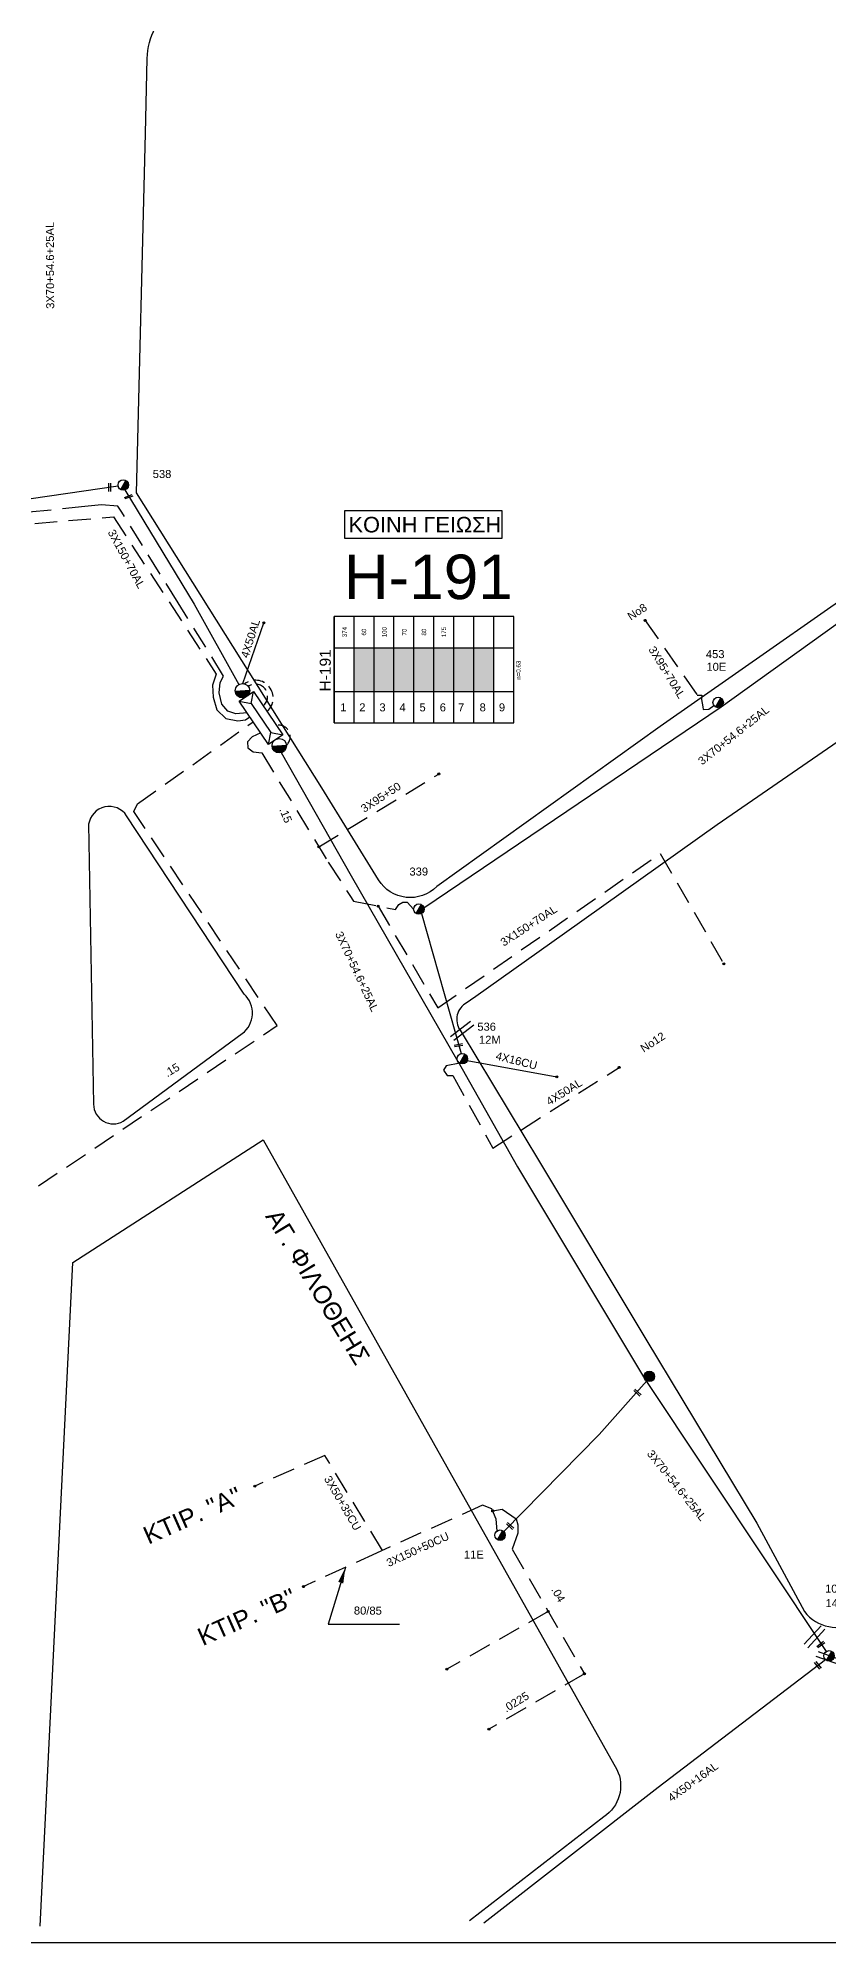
# Model space of a CAD drawing. Header units: millimetres. Extents: x 951 to 2109, y 727 to 2273.
# Drawn here: x 1429.2 to 1518.2, y 730.8 to 945 of the extents above; entities that cross this region are included whole.
import ezdxf
from ezdxf.enums import TextEntityAlignment as Align

# ---------------------------------------------------------------- set-up
doc = ezdxf.new("R2010")
doc.units = ezdxf.units.MM
doc.linetypes.add('DASHED', pattern=[19.05, 12.7, -6.35])
for name, color, linetype in [('Άγνωστα', 7, 'Continuous'), ('Ασφαλειοκιβώτια Χ.Τ 9 αναχωρήσεων', 7, 'Continuous'), ('Γυμνά εναέρια ΧΤ (3Φ)   3x50+35CU', 7, 'Continuous'), ('Γυμνά εναέρια ΧΤ (3Φ)   4x16CU', 7, 'Continuous'), ('Γυμνά εναέρια ΧΤ (3Φ)   4x50AL', 7, 'Continuous'), ('Γυμνά εναέρια ΧΤ και ΦΟΠ (3Φ)   4x50+16AL', 7, 'Continuous'), ('Επιγραφές - Σχήματα', 7, 'Continuous'), ('Καλώδια ΧΤ   3x150+50AL', 7, 'DASHED'), ('Καλώδια ΧΤ   3x150+50CU', 7, 'DASHED'), ('Καλώδια ΧΤ   3x150+70AL', 7, 'DASHED'), ('Καλώδια ΧΤ   3x150AL+50XLPE', 7, 'DASHED'), ('Καλώδια ΧΤ   4x50AL', 7, 'DASHED'), ('Μηχανική τομή', 7, 'Continuous'), ('Στύλος Ξύλινος', 7, 'Continuous'), ('Στύλος Ξύλινος @ 1', 7, 'Continuous'), ('Στύλος ΦΜ', 7, 'Continuous'), ('Στύλος ΦΜ @ 1', 7, 'Continuous'), ('Συνδέσεις', 7, 'Continuous'), ('Συνεστραμμένα ΧΤ   3x70+54.6+25 AL', 7, 'SYN_LINE'), ('Τομή', 7, 'Continuous'), ('Υποσταθμός εναέριος 2 στύλων', 7, 'Continuous'), ('Υποσταθμός πόλεως', 7, 'Continuous'), ('Υπόβαθρο ΔΕΗ', 7, 'Continuous'), ('Υπόγεια Καλώδια Δικτύου ΧΤ   .04', 7, 'DASHED'), ('Υπόγεια Καλώδια Δικτύου ΧΤ   .15', 7, 'DASHED'), ('Υπόγεια καλώδια Δικτύου ΧΤ και Παρ. ΧΤ - 3X150+70 AL', 7, 'DASHED'), ('Υπόγεια καλώδια Παροχών ΧΤ   .0225', 7, 'DASHED')]:
    doc.layers.add(name, color=color, linetype=linetype)
doc.styles.get("Standard").update_dxf_attribs({"font": 'arial.ttf'})
doc.linetypes.add('SYN_LINE', pattern='A,0.5,-0.0001,["/\\/\\/\\/",Standard,S=0.1,R=0,X=0,Y=-0.05],-0.25', length=0.7501)
doc.dimstyles.new('ISO-25', dxfattribs={"dimtxt": 2.5, "dimasz": 2.5, "dimexe": 1.25, "dimexo": 0.625, "dimtad": 1, "dimtxsty": 'Standard', "dimcen": 2.5, "dimadec": 0, "dimazin": 0, "dimtfac": 1, "dimtmove": 0, "dimatfit": 3, "dimfxl": 1, "dimarcsym": 0})

# ---------------------------------------------------------------- blocks, each defined once
blk = doc.blocks.new('ΥΠΑΡΧΩΝ ΤΣΙΜΕΝΤΕΝΙΟΣ ΣΤΥΛΟΣ')
at = {"layer": 'Στύλος ΦΜ'}
blk.add_hatch(color=7, dxfattribs=at).paths.add_polyline_path([(-1.29, -2.28, 0.574793), (2.62, 0, 0.268822), (1.3, 2.27)])
at = {"layer": 'Στύλος ΦΜ', "color": 7}
blk.add_line((-1.29, -2.28), (1.3, 2.27), dxfattribs=at)
blk.add_circle((0, 0), 2.62, dxfattribs=at)
at = {"layer": 'Στύλος ΦΜ', "flags": 4}
for tag, p in [('ΑΡΙΘΜΟΣ', (-4.68, 8.05)), ('ΤΥΠΟΣ', (-4.91, 3.03))]:
    blk.add_attdef(tag, p, '', height=4, dxfattribs=at)
blk = doc.blocks.new('ΥΠΑΡΧΩΝ ΞΥΛΙΝΟΣ ΣΤΥΛΟΣ')
at = {"layer": 'Στύλος Ξύλινος'}
h = blk.add_hatch(color=7, dxfattribs=at)
h.paths.add_polyline_path([(-2.62, 0, 0.270008), (-1.29, -2.28), (1.3, 2.27, 0.576266)])
h.paths.add_polyline_path([(-1.29, -2.28, 0.574793), (2.62, 0, 0.268822), (1.3, 2.27)])
at = {"layer": 'Στύλος Ξύλινος', "color": 7}
blk.add_line((-1.29, -2.28), (1.3, 2.27), dxfattribs=at)
blk.add_circle((0, 0), 2.62, dxfattribs=at)
at = {"layer": 'Στύλος Ξύλινος', "flags": 4}
for tag, p in [('ΑΡΙΘΜΟΣ', (-4.91, 8.6)), ('ΤΥΠΟΣ', (-4.85, 3.39))]:
    blk.add_attdef(tag, p, '', height=4, dxfattribs=at)
blk = doc.blocks.new('ΥΠΟΣΤΑΘΜΟΣ ΕΝΑΕΡΙΟΣ ΕΠΙ 2 ΣΤΥΛΩΝ')
at = {"layer": 'Υποσταθμός εναέριος 2 στύλων', "linetype": 'Continuous'}
for points in [[(-11.97, -2.11, 0.574793), (-8.45, -0.07, 0.268822), (-9.64, 1.98)], [(9.68, -2.15, 0.574793), (13.19, -0.1, 0.268822), (12.01, 1.95)]]:
    blk.add_hatch(color=256, dxfattribs=at).paths.add_polyline_path(points)
for p, q in [((-11.97, -2.11), (-9.64, 1.98)), ((9.68, -2.15), (12.01, 1.95))]:
    blk.add_line(p, q, dxfattribs=at)
for centre in [(-10.81, -0.07), (10.84, -0.1)]:
    blk.add_circle(centre, 2.36, dxfattribs=at)
at = {"layer": 'Υποσταθμός πόλεως', "linetype": 'Continuous', "ltscale": 40}
blk.add_lwpolyline([(-8.57, 2.82), (8.57, 2.82), (8.57, -2.82), (-8.57, -2.82)], close=True, dxfattribs=at)
for points in [[(-5.75, 0), (-8.57, 2.82)], [(-8.57, -2.82), (-5.75, 0)], [(-5.75, 0), (5.75, 0)], [(5.75, 0), (8.57, 2.82)], [(8.57, -2.82), (5.75, 0)]]:
    blk.add_lwpolyline(points, dxfattribs=at)
at = {"layer": 'Υποσταθμός εναέριος 2 στύλων', "ltscale": 40, "flags": 1}
for tag, p in [('ΜΕΤΑΣΧΗΜΑΤΙΣΜΟΣ', (14.09, 2.51)), ('ΙΣΧΥΣ', (14.07, -0.28)), ('ΑΡΙΘΜΟΣ', (14.19, -3))]:
    blk.add_attdef(tag, p, '', height=1.8, dxfattribs=at)
blk = doc.blocks.new('ΜΗΧΑΝΙΚΗ ΤΟΜΗ')
at = {"layer": 'Μηχανική τομή', "ltscale": 40}
for p, q in [((-1.89, 0.78), (1.89, 0.78)), ((1.89, 0), (-1.89, 0))]:
    blk.add_line(p, q, dxfattribs=at)
blk = doc.blocks.new('ΤΟΜΗ')
at = {"layer": 'Τομή', "ltscale": 40}
for p, q in [((-5.68, 0), (5.68, 0)), ((5.68, -2.33), (-5.68, -2.33))]:
    blk.add_line(p, q, dxfattribs=at)
blk = doc.blocks.new('ΑΣΦΑΛΕΙΟΚΙΒΩΤΙΟ ΥΠΟΣΤΑΘΜΟΥ 9 ΑΝΑΧΩΡΗΣΕΩΝ')
at = {"layer": 'Ασφαλειοκιβώτια Χ.Τ 9 αναχωρήσεων', "ltscale": 40}
for p, q in [((-23.8, 40.36), (24.02, 40.36)), ((-9.72, 40.36), (-9.72, -40.64)), ((9.94, 40.36), (9.94, -40.64)), ((-23.8, 31.36), (24.02, 31.36)), ((-23.8, 22.36), (24.02, 22.36)), ((-23.8, 13.36), (24.02, 13.36)), ((-23.8, 4.36), (24.02, 4.36)), ((-23.8, -4.64), (24.02, -4.64)), ((-23.8, -13.64), (24.02, -13.64)), ((-23.8, -22.64), (24.02, -22.64)), ((-23.8, -31.64), (24.02, -31.64))]:
    blk.add_line(p, q, dxfattribs=at)
at = {"layer": 'Ασφαλειοκιβώτια Χ.Τ 9 αναχωρήσεων'}
blk.add_lwpolyline([(-23.8, -40.64), (24.02, -40.64), (24.02, 40.36), (-23.8, 40.36)], close=True, dxfattribs=at)
for s, p in [('1', (-18.61, 37.57)), ('2', (-18.61, 29)), ('3', (-18.61, 19.93)), ('4', (-18.61, 10.91)), ('5', (-18.61, 1.89)), ('6', (-18.61, -7.24)), ('7', (-18.61, -15.48)), ('8', (-18.61, -25.17)), ('9', (-18.61, -33.86))]:
    blk.add_text(s, height=3.6, rotation=270, dxfattribs=at).set_placement(p)
at = {"layer": 'Ασφαλειοκιβώτια Χ.Τ 9 αναχωρήσεων', "ltscale": 40}
for tag, height, p in [('ΟΝΟΜΑ', 5, (-0.16, 44.31)), ('ΚΕΙΜΕΝΟ 1', 2, (17.06, 35.59)), ('ΚΕΙΜΕΝΟ 2', 2, (17.06, 26.88)), ('ΚΕΙΜΕΝΟ 3', 2, (17.06, 17.69)), ('ΚΕΙΜΕΝΟ 4', 2, (17.06, 8.71)), ('ΚΕΙΜΕΝΟ 5', 2, (17.06, -0.13)), ('ΚΕΙΜΕΝΟ 6', 2, (17.06, -9.05)), ('ΚΕΙΜΕΝΟ 7', 2, (17.06, -18.13)), ('ΚΕΙΜΕΝΟ 8', 2, (17.06, -26.85)), ('ΣΧ', 2, (-0.1, -42.64)), ('ΚΕΙΜΕΝΟ 9', 2, (17.06, -35.99))]:
    blk.add_attdef(tag, text='', height=height, dxfattribs=at).set_placement(p, align=Align.MIDDLE_CENTER)
blk = doc.blocks.new('_ΣΥΝΔΕΣΗ')
at = {"layer": 'Συνδέσεις', "linetype": 'SYN_LINE', "ltscale": 40}
blk.add_hatch(color=256, dxfattribs=at).paths.add_polyline_path([(0.5, -0.01, 1), (-0.5, -0.01, 1)])
at = {"layer": 'Συνδέσεις'}
blk.add_circle((0, -0.01), 0.5, dxfattribs=at)

msp = doc.modelspace()

# ---------------------------------------------------------------- hatches: boundary and pattern name
at = {"layer": 'Ασφαλειοκιβώτια Χ.Τ 9 αναχωρήσεων'}
h = msp.add_hatch(color=2, dxfattribs=at)
h.dxf.hatch_style = 1
h.paths.add_polyline_path([(1467.029, 876.436), (1464.779, 876.436), (1464.779, 871.523), (1467.029, 871.523)])
h = msp.add_hatch(color=32, dxfattribs=at)
h.dxf.hatch_style = 1
h.paths.add_polyline_path([(1469.279, 876.436), (1467.029, 876.436), (1467.029, 871.523), (1469.279, 871.523)])
h = msp.add_hatch(color=85, dxfattribs=at)
h.dxf.hatch_style = 1
h.paths.add_polyline_path([(1471.529, 876.436), (1469.279, 876.436), (1469.279, 871.523), (1471.529, 871.523)])
h = msp.add_hatch(color=6, dxfattribs=at)
h.dxf.hatch_style = 1
h.paths.add_polyline_path([(1471.529, 871.523), (1473.779, 871.523), (1473.779, 876.436), (1471.529, 876.436)])
h = msp.add_hatch(color=30, dxfattribs=at)
h.dxf.hatch_style = 1
h.paths.add_polyline_path([(1476.029, 876.436), (1473.779, 876.436), (1473.779, 871.523), (1476.029, 871.523)])
h = msp.add_hatch(color=5, dxfattribs=at)
h.dxf.hatch_style = 1
h.paths.add_polyline_path([(1478.279, 876.436), (1476.029, 876.436), (1476.029, 871.523), (1478.279, 871.523)])
h = msp.add_hatch(color=173, dxfattribs=at)
h.dxf.hatch_style = 1
h.paths.add_polyline_path([(1480.529, 876.436), (1478.279, 876.436), (1478.279, 871.523), (1480.529, 871.523)])

# ---------------------------------------------------------------- linework, layer by layer
at = {"layer": 'Άγνωστα', "color": 85, "linetype": 'DASHED', "ltscale": 0.2}
for points in [[(1497.543, 879.538), (1503.395, 871.134), (1503.916, 871.113), (1503.897, 870.639), (1504.033, 869.806), (1504.082, 869.506), (1504.725, 869.54), (1505.286, 869.95)], [(1460.822, 854.068), (1474.319, 862.253)]]:
    msp.add_lwpolyline(points, dxfattribs=at)
at = {"layer": 'Άγνωστα', "color": 85, "ltscale": 0.2}
msp.add_lwpolyline([(1472.373, 846.553), (1476.841, 830.797)], dxfattribs=at)
at = {"layer": 'Άγνωστα', "color": 32, "linetype": 'DASHED', "ltscale": 0.2}
msp.add_lwpolyline([(1486.642, 768.033), (1475.212, 761.552)], dxfattribs=at)
at = {"layer": 'Γυμνά εναέρια ΧΤ (3Φ)   3x50+35CU', "color": 32, "linetype": 'DASHED', "ltscale": 0.2}
msp.add_lwpolyline([(1467.98, 774.911), (1461.507, 785.574), (1453.611, 782.137)], dxfattribs=at)
at = {"layer": 'Γυμνά εναέρια ΧΤ (3Φ)   4x16CU', "color": 32, "linetype": 'SYN_LINE', "ltscale": 20}
msp.add_lwpolyline([(1477.521, 830.016), (1487.596, 828.187)], dxfattribs=at)
at = {"layer": 'Γυμνά εναέρια ΧΤ (3Φ)   4x50AL', "color": 173, "linetype": 'SYN_LINE', "ltscale": 15}
msp.add_lwpolyline([(1452.27, 872.43), (1454.622, 879.269)], dxfattribs=at)
at = {"layer": 'Γυμνά εναέρια ΧΤ και ΦΟΠ (3Φ)   4x50+16AL', "color": 6, "ltscale": 0.2}
msp.add_lwpolyline([(1517.841, 762.616), (1499.022, 748.238), (1479.382, 732.976)], dxfattribs=at)
at = {"layer": 'Επιγραφές - Σχήματα'}
msp.add_lwpolyline([(951.117, 1235.249), (1948.962, 1235.249), (1948.962, 730.759), (951.117, 730.759)], close=True, dxfattribs=at)
at = {"layer": 'Επιγραφές - Σχήματα', "color": 190, "ltscale": 0.2}
msp.add_lwpolyline([(1463.693, 888.765), (1481.449, 888.765), (1481.449, 891.853), (1463.693, 891.853)], close=True, dxfattribs=at)
at = {"layer": 'Καλώδια ΧΤ   3x150+50AL', "color": 5, "ltscale": 0.2}
msp.add_lwpolyline([(1406.683, 920.725), (1411.606, 912.547), (1411.103, 911.403), (1411.413, 910.329), (1412.24, 909.275), (1413.377, 909.296), (1413.713, 909.296), (1422.423, 893.034), (1422.394, 891.351), (1422.698, 890.262), (1423.426, 890.008), (1424.499, 890.08), (1425.056, 890.118), (1437.704, 891.185), (1449.285, 873.482), (1448.844, 872.238), (1448.946, 870.883), (1449.356, 869.477), (1450.368, 868.49), (1451.705, 868.25), (1452.562, 868.364), (1453.057, 868.696)], dxfattribs=at)
at = {"layer": 'Καλώδια ΧΤ   3x150+50CU', "color": 32, "ltscale": 0.2}
msp.add_lwpolyline([(1480.874, 777.101), (1480.778, 778.411), (1480.281, 779.594), (1479.25, 780.014), (1467.318, 774.611), (1459.086, 770.837)], dxfattribs=at)
at = {"layer": 'Καλώδια ΧΤ   3x150+70AL', "color": 30, "ltscale": 0.2}
msp.add_lwpolyline([(1452.769, 869.125), (1451.474, 869.01), (1450.588, 869.332), (1449.921, 870.091), (1449.621, 871.39), (1449.736, 872.529), (1450.105, 873.265), (1444.999, 881.512), (1438.634, 891.693), (1438.193, 892.397), (1436.373, 892.523), (1434.504, 892.338), (1426.312, 891.5), (1425.507, 890.947), (1424.823, 891.098), (1424.243, 892.16)], dxfattribs=at)
at = {"layer": 'Καλώδια ΧΤ   3x150AL+50XLPE', "color": 173, "linetype": 'DASHED', "ltscale": 0.1}
msp.add_arc((1453.685, 870.798), 2.004, 310.83184, 127.19078, dxfattribs=at)
at = {"layer": 'Καλώδια ΧΤ   3x150AL+50XLPE', "color": 2, "linetype": 'DASHED', "ltscale": 0.1}
msp.add_arc((1453.682, 870.986), 1.377, 309.71732, 125.58764, dxfattribs=at)
at = {"layer": 'Καλώδια ΧΤ   3x150AL+50XLPE', "color": 32, "ltscale": 0.1}
msp.add_arc((1456.31, 866.456), 1.294, 312.04125, 101.94957, dxfattribs=at)
at = {"layer": 'Καλώδια ΧΤ   4x50AL', "color": 32, "ltscale": 0.2}
msp.add_lwpolyline([(1476.679, 829.71), (1475.164, 829.416), (1474.858, 828.931), (1475.272, 828.321), (1475.9, 828.321), (1480.42, 820.171), (1494.606, 829.251)], dxfattribs=at)
at = {"layer": 'Συνεστραμμένα ΧΤ   3x70+54.6+25 AL', "color": 2, "ltscale": 20}
for points in [[(1424.55, 892.677), (1438.228, 894.681)], [(1439.004, 894.21), (1446.794, 881.356), (1451.837, 872.328)]]:
    msp.add_lwpolyline(points, dxfattribs=at)
at = {"layer": 'Συνεστραμμένα ΧΤ   3x70+54.6+25 AL', "color": 85, "ltscale": 20}
for points in [[(1506.091, 869.811), (1524.87, 883.281)], [(1472.652, 847.186), (1506.091, 869.811)]]:
    msp.add_lwpolyline(points, dxfattribs=at)
at = {"layer": 'Συνεστραμμένα ΧΤ   3x70+54.6+25 AL', "color": 32, "ltscale": 20}
for points in [[(1456.581, 864.656), (1464.449, 850.801), (1476.459, 829.928)], [(1476.458, 829.93), (1483.183, 818.071), (1497.464, 794.256)], [(1497.722, 793.974), (1492.352, 787.969), (1481.629, 777.043)], [(1497.621, 794.012), (1517.918, 763.535)]]:
    msp.add_lwpolyline(points, dxfattribs=at)
at = {"layer": 'Υπόβαθρο ΔΕΗ'}
msp.add_lwpolyline([(1582.965, 934.317), (1584.403, 931.848, -0.3395641), (1582.884, 926.838), (1563.245, 912.769), (1529.273, 888.612), (1499.227, 867.613), (1474.082, 849.597, -0.486289), (1467.545, 850.336), (1461.15, 860.698), (1440.308, 893.891), (1441.307, 934.317), (1441.515, 942.751, -0.2361531), (1444.751, 948.838), (1534.367, 992.548, -0.3849479), (1541.192, 990.577), (1563.968, 960.182)], format="xyb", close=True, dxfattribs=at)
at = {"layer": 'Υπόβαθρο ΔΕΗ', "ltscale": 0.2}
for points in [[(1595.902, 918.583), (1569.811, 900.647), (1544.827, 883.473), (1522.042, 867.809), (1505.664, 856.55), (1488.482, 844.295), (1478.484, 837.241), (1477.271, 836.406, 0.4423887), (1476.845, 833.26), (1485.652, 818.614), (1497.637, 798.683), (1510.098, 777.96), (1515.468, 768.027, 0.3710223), (1521.379, 766.849), (1550.429, 787.373), (1589.575, 815.03), (1639.253, 850.529, 0.4601368), (1639.659, 855.139), (1628.694, 871.024), (1618.436, 886.204), (1596.421, 918.667), (1595.902, 918.583)], [(1434.916, 856.603), (1435.466, 825.099, 0.5693435), (1438.811, 823.191), (1452.193, 833.061, 0.4736804), (1452.416, 837.475), (1439.193, 857.548, 0.6883201), (1434.916, 856.603, 1.5090457)], [(1429.477, 732.638), (1433.144, 807.3), (1454.565, 821.116), (1494.372, 750.265, -0.3769908), (1492.879, 744.936), (1477.765, 733.234)]]:
    msp.add_lwpolyline(points, format="xyb", dxfattribs=at)
at = {"layer": 'Υπόγεια Καλώδια Δικτύου ΧΤ   .04', "color": 32, "ltscale": 0.2}
msp.add_lwpolyline([(1480.386, 779.346), (1481.457, 779.537), (1483.028, 778.468), (1483.225, 777.791), (1483.225, 776.855), (1482.58, 775.047), (1490.703, 761.02)], dxfattribs=at)
at = {"layer": 'Υπόγεια Καλώδια Δικτύου ΧΤ   .15', "color": 6, "ltscale": 0.2}
msp.add_lwpolyline([(1419.4, 811.643), (1419.907, 811.908), (1419.832, 812.724), (1419.94, 813.29), (1420.327, 813.491), (1421.215, 813.714), (1422.289, 811.617), (1422.955, 811.667), (1456.125, 833.951), (1440.007, 858.043), (1440.427, 858.883), (1453.43, 868.14)], dxfattribs=at)
at = {"layer": 'Υπόγεια Καλώδια Δικτύου ΧΤ   .15', "color": 85, "ltscale": 0.2}
msp.add_lwpolyline([(1454.278, 866.878), (1453.31, 866.423), (1452.798, 865.888), (1452.844, 865.212), (1453.427, 864.747), (1454.394, 864.642), (1461.865, 852.353), (1464.319, 848.579), (1464.731, 847.945), (1469.459, 846.994), (1469.821, 847.588), (1470.273, 847.846), (1470.751, 847.821), (1471.488, 847.061)], dxfattribs=at)
at = {"layer": 'Υπόγεια καλώδια Δικτύου ΧΤ και Παρ. ΧΤ - 3X150+70 AL', "color": 85, "ltscale": 0.2}
msp.add_lwpolyline([(1467.498, 847.388), (1474.202, 835.943), (1499.223, 853.292), (1506.411, 840.886)], dxfattribs=at)
at = {"layer": 'Υπόγεια καλώδια Παροχών ΧΤ   .0225', "color": 32, "ltscale": 0.2}
msp.add_lwpolyline([(1490.703, 761.02), (1479.968, 754.803)], dxfattribs=at)

# ---------------------------------------------------------------- block references
at = {"layer": 'Ασφαλειοκιβώτια Χ.Τ 9 αναχωρήσεων', "xscale": 0.25, "yscale": 0.25, "zscale": 0.25, "rotation": 90}
msp.add_blockref('ΑΣΦΑΛΕΙΟΚΙΒΩΤΙΟ ΥΠΟΣΤΑΘΜΟΥ 9 ΑΝΑΧΩΡΗΣΕΩΝ', (1472.62, 873.952), dxfattribs=at).add_auto_attribs({'ΟΝΟΜΑ': 'H-191', 'ΣΧ': 'n=0.63', 'ΚΕΙΜΕΝΟ 2': '60', 'ΚΕΙΜΕΝΟ 1': '374', 'ΚΕΙΜΕΝΟ 3': '100', 'ΚΕΙΜΕΝΟ 4': '70', 'ΚΕΙΜΕΝΟ 5': '80', 'ΚΕΙΜΕΝΟ 6': '175'})
at = {"layer": 'Μηχανική τομή', "xscale": 0.2499999999999998, "yscale": 0.2499999999999998, "zscale": 0.2499999999999998}
for p, rotation in [((1437.38, 894.5), 88.94472219105776), ((1439.444, 893.346), 19.2088924375131), ((1476.563, 831.641), 10.3141835534539), ((1496.604, 792.594), 317.1464755368619), ((1482.27, 777.576), 317.1464755368619), ((1517.37, 764.246), 36.95376886283075), ((1516.894, 761.927), 308.2695913240483)]:
    msp.add_blockref('ΜΗΧΑΝΙΚΗ ΤΟΜΗ', p, dxfattribs=dict(at, rotation=rotation))
at = {"layer": 'Στύλος Ξύλινος @ 1', "ltscale": 40, "xscale": 0.2249999999999091, "yscale": 0.2249999999999091, "zscale": 0.2249999999999091}
msp.add_blockref('ΥΠΑΡΧΩΝ ΞΥΛΙΝΟΣ ΣΤΥΛΟΣ', (1498.012, 794.486), dxfattribs=at)
at = {"layer": 'Στύλος ΦΜ @ 1', "ltscale": 40}
ref = msp.add_blockref('ΥΠΑΡΧΩΝ ΤΣΙΜΕΝΤΕΝΙΟΣ ΣΤΥΛΟΣ', (1438.811, 894.766), dxfattribs=dict(at, xscale=0.2249999999999091, yscale=0.2249999999999091, zscale=0.2249999999999091))
ref.add_attrib('ΤΥΠΟΣ', '538', (1442.127, 895.555), dxfattribs={"layer": 'Στύλος ΦΜ', "height": 0.9, "flags": 4})
ref = msp.add_blockref('ΥΠΑΡΧΩΝ ΤΣΙΜΕΝΤΕΝΙΟΣ ΣΤΥΛΟΣ', (1505.761, 870.298), dxfattribs=dict(at, xscale=0.2249999999999091, yscale=0.2249999999999091, zscale=0.2249999999999091))
ref.add_attrib('ΤΥΠΟΣ', '453', (1504.378, 875.29), dxfattribs={"layer": 'Στύλος ΦΜ', "height": 0.9, "flags": 4})
ref.add_attrib('ΑΡΙΘΜΟΣ', '10E', (1504.44, 873.862), dxfattribs={"layer": 'Στύλος ΦΜ', "height": 0.9, "flags": 4})
ref = msp.add_blockref('ΥΠΑΡΧΩΝ ΤΣΙΜΕΝΤΕΝΙΟΣ ΣΤΥΛΟΣ', (1472.077, 847.061), dxfattribs=dict(at, xscale=0.2249999999999091, yscale=0.2249999999999091, zscale=0.2249999999999091))
ref.add_attrib('ΤΥΠΟΣ', '339', (1471.018, 850.83), dxfattribs={"layer": 'Στύλος ΦΜ', "height": 0.9, "flags": 4})
ref = msp.add_blockref('ΥΠΑΡΧΩΝ ΤΣΙΜΕΝΤΕΝΙΟΣ ΣΤΥΛΟΣ', (1476.969, 830.223), dxfattribs=dict(at, xscale=0.2249999999999091, yscale=0.2249999999999091, zscale=0.2249999999999091))
ref.add_attrib('ΤΥΠΟΣ', '536', (1478.659, 833.375), dxfattribs={"layer": 'Στύλος ΦΜ', "height": 0.9, "flags": 4})
ref.add_attrib('ΑΡΙΘΜΟΣ', '12M', (1478.841, 831.908), dxfattribs={"layer": 'Στύλος ΦΜ', "height": 0.9, "flags": 4})
ref = msp.add_blockref('ΥΠΑΡΧΩΝ ΤΣΙΜΕΝΤΕΝΙΟΣ ΣΤΥΛΟΣ', (1481.216, 776.622), dxfattribs=dict(at, xscale=0.2249999999999091, yscale=0.2249999999999091, zscale=0.2249999999999091))
ref.add_attrib('ΤΥΠΟΣ', '11E', (1477.147, 773.992), dxfattribs={"layer": 'Στύλος ΦΜ', "height": 0.9, "flags": 4})
ref = msp.add_blockref('ΥΠΑΡΧΩΝ ΤΣΙΜΕΝΤΕΝΙΟΣ ΣΤΥΛΟΣ', (1518.244, 763.045), dxfattribs=dict(at, xscale=0.2249999999999091, yscale=0.2249999999999091, zscale=0.2249999999999091))
ref.add_attrib('ΤΥΠΟΣ', '1066', (1517.794, 770.159), dxfattribs={"layer": 'Στύλος ΦΜ', "height": 0.9, "flags": 4})
ref.add_attrib('ΑΡΙΘΜΟΣ', '14M', (1517.837, 768.528), dxfattribs={"layer": 'Στύλος ΦΜ', "height": 0.9, "flags": 4})
at = {"layer": 'Συνδέσεις', "xscale": 0.2249999999999091, "yscale": 0.2249999999999091, "zscale": 0.2249999999999091}
for p in [(1454.623, 879.272), (1497.543, 879.54), (1474.32, 862.256), (1460.823, 854.071), (1467.499, 847.391), (1506.412, 840.888), (1494.607, 829.253), (1487.597, 828.189), (1453.612, 782.14), (1480.386, 779.348), (1459.087, 770.839), (1486.642, 768.036), (1475.213, 761.554), (1490.704, 761.022), (1479.969, 754.806)]:
    msp.add_blockref('_ΣΥΝΔΕΣΗ', p, dxfattribs=at)
at = {"layer": 'Τομή'}
for p, xscale, yscale, zscale, rotation in [((1476.772, 833.597), 0.2499999999999999, 0.2499999999999999, 0.2499999999999999, 37.63424266180427), ((1516.385, 765.401), 0.2499999999999999, 0.2499999999999999, 0.2499999999999999, 47.23499814434741), ((1518.331, 763.058), 0.2499999999999998, 0.2499999999999998, 0.2499999999999998, 340.019051290332)]:
    msp.add_blockref('ΤΟΜΗ', p, dxfattribs=dict(at, xscale=xscale, yscale=yscale, zscale=zscale, rotation=rotation))
at = {"layer": 'Υποσταθμός εναέριος 2 στύλων', "xscale": 0.34375, "yscale": 0.34375, "zscale": 0.34375, "rotation": 303.8700793122897}
msp.add_blockref('ΥΠΟΣΤΑΘΜΟΣ ΕΝΑΕΡΙΟΣ ΕΠΙ 2 ΣΤΥΛΩΝ', (1454.321, 868.549), dxfattribs=at)

# ---------------------------------------------------------------- texts
at = {"layer": 'Γυμνά εναέρια ΧΤ (3Φ)   3x50+35CU', "color": 7, "insert": (1462.148, 783.423), "char_height": 0.9, "width": 84.18588, "attachment_point": 1, "rotation": 300.4242}
msp.add_mtext('3X50+35CU', dxfattribs=at)
at = {"layer": 'Γυμνά εναέρια ΧΤ (3Φ)   4x16CU', "color": 7, "insert": (1480.875, 831.016), "char_height": 0.9, "width": 84.18588, "attachment_point": 1, "rotation": 346.05053}
msp.add_mtext('4X16CU', dxfattribs=at)
at = {"layer": 'Γυμνά εναέρια ΧΤ (3Φ)   4x50AL', "color": 7, "insert": (1452.014, 875.5), "char_height": 0.9, "width": 84.18588, "attachment_point": 1, "rotation": 72.42011}
msp.add_mtext('4X50AL', dxfattribs=at)
at = {"layer": 'Γυμνά εναέρια ΧΤ και ΦΟΠ (3Φ)   4x50+16AL', "color": 7, "insert": (1499.987, 747.312), "char_height": 0.9, "width": 84.18588, "attachment_point": 1, "rotation": 35.89547}
msp.add_mtext('4X50+16AL', dxfattribs=at)
at = {"layer": 'Επιγραφές - Σχήματα', "color": 190, "insert": (1464.17, 891.179), "char_height": 1.75, "width": 17.56555, "attachment_point": 1}
msp.add_mtext('KOINH ΓΕΙΩΣΗ', dxfattribs=at)
at = {"layer": 'Επιγραφές - Σχήματα', "color": 7, "insert": (1463.625, 886.93), "char_height": 5, "width": 84.18588, "attachment_point": 1}
msp.add_mtext('Η-191', dxfattribs=at)
at = {"layer": 'Επιγραφές - Σχήματα', "char_height": 0.9, "attachment_point": 1}
for s, insert, rotation in [('No8', (1495.438, 880.249), 33.11628), ('3X95+70AL', (1498.641, 876.745), 301.63659), ('3X95+50', (1465.434, 858.628), 33.11628), ('No12', (1496.892, 831.648), 33.11628), ('80/85', (1464.767, 768.599), 359.69725)]:
    msp.add_mtext_dynamic_manual_height_columns(s, width=11.38328, gutter_width=12.5, heights=[1.708], dxfattribs=dict(at, insert=insert, rotation=rotation))
at = {"layer": 'Επιγραφές - Σχήματα', "color": 7, "char_height": 2, "width": 84.18588, "attachment_point": 1}
for s, insert, rotation in [('ΑΓ. ΦΙΛΟΘΕΗΣ', (1456.45, 813.538), 301.1914), ("ΚΤΙΡ. ''Α''", (1440.828, 777.375), 23.96523), ("ΚΤΙΡ. ''Β''", (1446.941, 765.963), 23.96523)]:
    msp.add_mtext(s, dxfattribs=dict(at, insert=insert, rotation=rotation))
at = {"layer": 'Καλώδια ΧΤ   3x150+50CU', "color": 7, "insert": (1468.315, 773.856), "char_height": 0.9, "width": 84.18588, "attachment_point": 1, "rotation": 24.59944}
msp.add_mtext('3X150+50CU', dxfattribs=at)
at = {"layer": 'Καλώδια ΧΤ   3x150+70AL', "color": 7, "insert": (1437.827, 889.876), "char_height": 0.9, "width": 84.18588, "attachment_point": 1, "rotation": 298.45552}
msp.add_mtext('3X150+70AL', dxfattribs=at)
at = {"layer": 'Καλώδια ΧΤ   4x50AL', "color": 7, "insert": (1486.287, 825.688), "char_height": 0.9, "width": 84.18588, "attachment_point": 1, "rotation": 31.79113}
msp.add_mtext('4X50AL', dxfattribs=at)
at = {"layer": 'Συνεστραμμένα ΧΤ   3x70+54.6+25 AL', "color": 7, "char_height": 0.9, "width": 84.18588, "attachment_point": 1}
for insert, rotation in [((1430.143, 914.578), 90.28655), ((1503.387, 863.911), 38.55936), ((1463.447, 844.655), 295.06486), ((1498.384, 786.327), 308.748)]:
    msp.add_mtext('3X70+54.6+25AL', dxfattribs=dict(at, insert=insert, rotation=rotation))
at = {"layer": 'Υπόγεια Καλώδια Δικτύου ΧΤ   .04', "color": 7, "insert": (1487.73, 770.946), "char_height": 0.9, "width": 84.18588, "attachment_point": 1, "rotation": 299.55774}
msp.add_mtext('.04', dxfattribs=at)
at = {"layer": 'Υπόγεια Καλώδια Δικτύου ΧΤ   .15', "color": 7, "char_height": 0.9, "width": 84.18588, "attachment_point": 1}
for insert, rotation in [((1457.186, 858.605), 292.36477), ((1443.298, 828.888), 31.11549), ((1443.298, 828.888), 31.11549)]:
    msp.add_mtext('.15', dxfattribs=dict(at, insert=insert, rotation=rotation))
at = {"layer": 'Υπόγεια καλώδια Δικτύου ΧΤ και Παρ. ΧΤ - 3X150+70 AL', "color": 7, "insert": (1481.139, 843.572), "char_height": 0.9, "width": 84.18588, "attachment_point": 1, "rotation": 33.22225}
msp.add_mtext('3X150+70AL', dxfattribs=at)
at = {"layer": 'Υπόγεια καλώδια Παροχών ΧΤ   .0225', "color": 7, "insert": (1481.433, 757.423), "char_height": 0.9, "width": 84.18588, "attachment_point": 1, "rotation": 31.58549}
msp.add_mtext('.0225', dxfattribs=at)

# ---------------------------------------------------------------- leaders
at = {"layer": 'Επιγραφές - Σχήματα'}
msp.add_leader([(1463.814, 773.004), (1461.87, 766.599), (1469.896, 766.599)], dimstyle='ISO-25', override={"dimasz": 1.8, "dimtad": 0}, dxfattribs=at)

doc.saveas('drawing.dxf')
